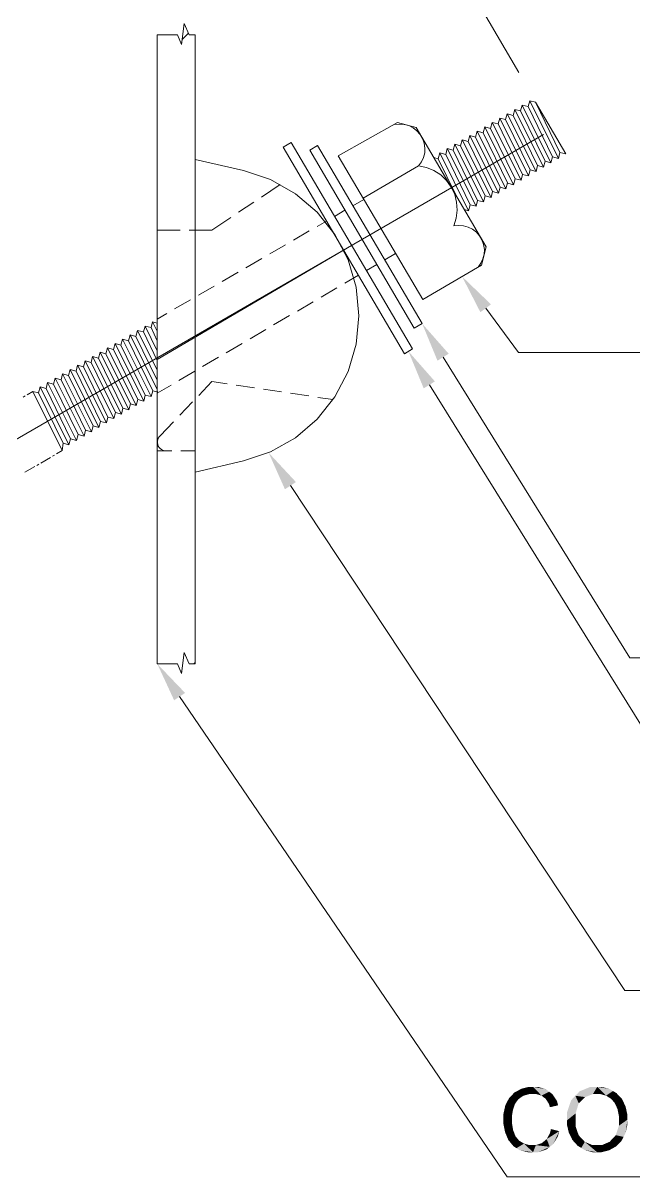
# Model space of a CAD drawing. Header units: millimetres. Extents: x 2 to 579, y 1 to 405.
# Drawn here: x 245.09 to 253.43, y 116.63 to 132.38 of the extents above; entities that cross this region are included whole.
import ezdxf

# ---------------------------------------------------------------- set-up
doc = ezdxf.new("R2010")
doc.units = ezdxf.units.MM
doc.linetypes.add('XKITLINE00', pattern=[0])
doc.layers.add('LinkedObject', color=7, linetype='Continuous', lineweight=0)

# ---------------------------------------------------------------- blocks, each defined once
blk = doc.blocks.new('*A4')
at = {"layer": 'LinkedObject'}
for color, points in [(6, [(251.478, 128.539), (251.333, 128.432), (251.083, 128.919)]), (6, [(250.9, 127.865), (250.747, 127.77), (250.538, 128.276)]), (6, [(250.712, 127.487), (250.559, 127.392), (250.35, 127.898)]), (6, [(248.814, 126.113), (248.664, 126.014), (248.441, 126.514)]), (6, [(247.3, 123.234), (247.151, 123.133), (246.921, 123.63)]), (7, [(251.997, 117.855), (252.002, 117.757), (251.892, 117.829)]), (7, [(252.054, 117.855), (252.002, 117.757), (251.997, 117.855)]), (7, [(252.002, 117.757), (252.054, 117.855), (252.052, 117.757)]), (7, [(252.054, 117.855), (252.095, 117.757), (252.052, 117.757)]), (7, [(252.228, 117.822), (252.054, 117.855), (252.119, 117.855)]), (7, [(252.272, 117.789), (252.054, 117.855), (252.228, 117.822)]), (7, [(252.167, 117.736), (252.054, 117.855), (252.272, 117.789)]), (7, [(252.095, 117.757), (252.054, 117.855), (252.167, 117.736)]), (7, [(252.837, 117.855), (252.631, 117.733), (252.688, 117.794)]), (7, [(252.929, 117.855), (252.631, 117.733), (252.837, 117.855)]), (7, [(252.869, 117.756), (252.631, 117.733), (252.929, 117.855)]), (7, [(252.869, 117.756), (252.929, 117.855), (252.929, 117.756)]), (7, [(252.929, 117.855), (252.972, 117.756), (252.929, 117.756)]), (7, [(253.096, 117.826), (252.929, 117.855), (252.988, 117.855)]), (7, [(253.144, 117.798), (252.929, 117.855), (253.096, 117.826)]), (7, [(253.049, 117.735), (252.929, 117.855), (253.144, 117.798)]), (7, [(252.972, 117.756), (252.929, 117.855), (253.049, 117.735)]), (7, [(251.724, 117.7), (251.852, 117.686), (251.698, 117.65)]), (7, [(251.797, 117.777), (251.852, 117.686), (251.724, 117.7)]), (7, [(251.845, 117.803), (251.852, 117.686), (251.797, 117.777)]), (7, [(251.892, 117.829), (252.002, 117.757), (251.845, 117.803)]), (7, [(251.845, 117.803), (252.002, 117.757), (251.919, 117.733)]), (7, [(251.852, 117.686), (251.845, 117.803), (251.885, 117.71)]), (7, [(251.885, 117.71), (251.845, 117.803), (251.919, 117.733)]), (7, [(252.167, 117.736), (252.272, 117.789), (252.195, 117.714)]), (7, [(252.272, 117.789), (252.224, 117.693), (252.195, 117.714)]), (7, [(252.224, 117.693), (252.272, 117.789), (252.268, 117.624)]), (7, [(252.268, 117.624), (252.272, 117.789), (252.395, 117.603)]), (7, [(252.378, 117.663), (252.272, 117.789), (252.316, 117.756)]), (7, [(252.395, 117.603), (252.272, 117.789), (252.378, 117.663)]), (7, [(252.631, 117.733), (252.515, 117.397), (252.573, 117.673)]), (7, [(252.676, 117.631), (252.515, 117.397), (252.631, 117.733)]), (7, [(252.764, 117.715), (252.631, 117.733), (252.869, 117.756)]), (7, [(252.631, 117.733), (252.764, 117.715), (252.72, 117.673)]), (7, [(252.676, 117.631), (252.631, 117.733), (252.72, 117.673)]), (7, [(253.049, 117.735), (253.144, 117.798), (253.083, 117.713)]), (7, [(253.144, 117.798), (253.118, 117.692), (253.083, 117.713)]), (7, [(253.118, 117.692), (253.144, 117.798), (253.17, 117.631)]), (7, [(253.266, 117.69), (253.144, 117.798), (253.192, 117.769)]), (7, [(253.291, 117.639), (253.144, 117.798), (253.266, 117.69)]), (7, [(253.17, 117.631), (253.144, 117.798), (253.291, 117.639)]), (7, [(251.778, 117.541), (251.647, 117.482), (251.673, 117.6)]), (7, [(251.764, 117.458), (251.647, 117.482), (251.778, 117.541)]), (7, [(251.791, 117.581), (251.673, 117.6), (251.698, 117.65)]), (7, [(251.778, 117.541), (251.673, 117.6), (251.791, 117.581)]), (7, [(251.698, 117.65), (251.852, 117.686), (251.805, 117.622)]), (7, [(251.791, 117.581), (251.698, 117.65), (251.805, 117.622)]), (7, [(252.268, 117.624), (252.395, 117.603), (252.283, 117.577)]), (7, [(252.573, 117.673), (252.515, 117.397), (252.515, 117.504)]), (7, [(252.633, 117.492), (252.515, 117.397), (252.676, 117.631)]), (7, [(253.17, 117.631), (253.291, 117.639), (253.188, 117.591)]), (7, [(253.291, 117.639), (253.206, 117.552), (253.188, 117.591)]), (7, [(253.206, 117.552), (253.291, 117.639), (253.224, 117.46)]), (7, [(253.224, 117.46), (253.291, 117.639), (253.341, 117.472)]), (7, [(253.341, 117.472), (253.291, 117.639), (253.316, 117.587)]), (7, [(251.647, 117.482), (251.764, 117.458), (251.647, 117.415)]), (7, [(251.647, 117.415), (251.764, 117.458), (251.764, 117.415)]), (7, [(251.764, 117.415), (251.647, 117.353), (251.647, 117.415)]), (7, [(251.764, 117.36), (251.647, 117.353), (251.764, 117.415)]), (7, [(252.515, 117.397), (252.633, 117.492), (252.633, 117.395)]), (7, [(252.515, 117.397), (252.633, 117.317), (252.515, 117.34)]), (7, [(252.633, 117.317), (252.515, 117.397), (252.633, 117.395)]), (7, [(253.182, 117.195), (253.341, 117.407), (253.288, 117.172)]), (7, [(253.224, 117.324), (253.341, 117.407), (253.182, 117.195)]), (7, [(253.224, 117.407), (253.341, 117.472), (253.341, 117.407)]), (7, [(253.224, 117.46), (253.341, 117.472), (253.224, 117.407)]), (7, [(253.341, 117.407), (253.224, 117.324), (253.224, 117.407)]), (7, [(253.288, 117.172), (253.341, 117.407), (253.315, 117.224)]), (7, [(253.315, 117.224), (253.341, 117.407), (253.341, 117.341)]), (7, [(251.764, 117.36), (251.692, 117.183), (251.647, 117.353)]), (7, [(251.647, 117.353), (251.692, 117.183), (251.67, 117.237)]), (7, [(251.78, 117.264), (251.692, 117.183), (251.764, 117.36)]), (7, [(251.692, 117.183), (251.78, 117.264), (251.796, 117.223)]), (7, [(251.812, 117.182), (251.692, 117.183), (251.796, 117.223)]), (7, [(252.239, 117.142), (252.41, 117.25), (252.28, 117.036)]), (7, [(252.284, 117.225), (252.41, 117.25), (252.239, 117.142)]), (7, [(252.28, 117.036), (252.41, 117.25), (252.327, 117.073)]), (7, [(252.41, 117.25), (252.284, 117.225), (252.296, 117.279)]), (7, [(252.327, 117.073), (252.41, 117.25), (252.392, 117.18)]), (7, [(252.515, 117.34), (252.633, 117.317), (252.54, 117.232)]), (7, [(252.54, 117.232), (252.633, 117.317), (252.565, 117.181)]), (7, [(252.565, 117.181), (252.633, 117.317), (252.675, 117.194)]), (7, [(251.692, 117.183), (251.825, 117.018), (251.715, 117.129)]), (7, [(251.812, 117.182), (251.825, 117.018), (251.692, 117.183)]), (7, [(251.715, 117.129), (251.825, 117.018), (251.782, 117.047)]), (7, [(251.862, 117.12), (251.825, 117.018), (251.812, 117.182)]), (7, [(251.825, 117.018), (251.862, 117.12), (251.896, 117.1)]), (7, [(251.93, 117.08), (251.825, 117.018), (251.896, 117.1)]), (7, [(251.93, 117.08), (252.052, 116.962), (251.825, 117.018)]), (7, [(252.003, 117.059), (252.052, 116.962), (251.93, 117.08)]), (7, [(252.052, 116.962), (252.003, 117.059), (252.043, 117.059)]), (7, [(252.091, 117.059), (252.052, 116.962), (252.043, 117.059)]), (7, [(252.091, 117.059), (252.28, 117.036), (252.052, 116.962)]), (7, [(252.172, 117.087), (252.28, 117.036), (252.091, 117.059)]), (7, [(252.28, 117.036), (252.172, 117.087), (252.206, 117.115)]), (7, [(252.239, 117.142), (252.28, 117.036), (252.206, 117.115)]), (7, [(252.675, 117.194), (252.662, 117.05), (252.565, 117.181)]), (7, [(252.565, 117.181), (252.662, 117.05), (252.589, 117.13)]), (7, [(252.717, 117.149), (252.662, 117.05), (252.675, 117.194)]), (7, [(252.662, 117.05), (252.717, 117.149), (252.71, 117.021)]), (7, [(252.71, 117.021), (252.717, 117.149), (252.759, 117.104)]), (7, [(252.759, 117.104), (252.928, 116.962), (252.71, 117.021)]), (7, [(252.864, 117.059), (252.928, 116.962), (252.759, 117.104)]), (7, [(252.928, 116.962), (252.864, 117.059), (252.927, 117.059)]), (7, [(252.992, 117.059), (252.928, 116.962), (252.927, 117.059)]), (7, [(252.928, 116.962), (252.992, 117.059), (252.984, 116.962)]), (7, [(252.984, 116.962), (252.992, 117.059), (253.089, 116.988)]), (7, [(253.138, 117.015), (252.992, 117.059), (253.098, 117.105)]), (7, [(253.089, 116.988), (252.992, 117.059), (253.138, 117.015)]), (7, [(253.14, 117.15), (253.186, 117.042), (253.098, 117.105)]), (7, [(253.098, 117.105), (253.186, 117.042), (253.138, 117.015)]), (7, [(253.288, 117.172), (253.14, 117.15), (253.182, 117.195)]), (7, [(253.262, 117.12), (253.14, 117.15), (253.288, 117.172)]), (7, [(253.186, 117.042), (253.14, 117.15), (253.262, 117.12)]), (7, [(251.825, 117.018), (252.052, 116.962), (251.869, 116.99)]), (7, [(251.869, 116.99), (252.052, 116.962), (251.983, 116.962)]), (7, [(252.052, 116.962), (252.28, 117.036), (252.12, 116.962)]), (7, [(252.12, 116.962), (252.28, 117.036), (252.234, 116.999)]), (7, [(252.71, 117.021), (252.928, 116.962), (252.758, 116.991)]), (7, [(252.758, 116.991), (252.928, 116.962), (252.867, 116.962)])]:
    blk.add_hatch(color=color, dxfattribs=at).paths.add_polyline_path(points, flags=17)
at = {"layer": 'LinkedObject', "color": 6, "linetype": 'XKITLINE00', "lineweight": 0}
for p, q in [((251.856, 131.703), (247.5, 139.24)), ((237.374, 122.294), (252.196, 130.86)), ((251.406, 128.485), (251.853, 127.884)), ((250.823, 127.818), (253.376, 123.714)), ((251.853, 127.884), (260.389, 127.884)), ((250.636, 127.439), (254.246, 121.635)), ((248.739, 126.064), (253.305, 119.17)), ((253.376, 123.714), (263.179, 123.714)), ((247.226, 123.184), (251.7, 116.625)), ((253.305, 119.17), (265.802, 119.17)), ((251.7, 116.625), (266.214, 116.625))]:
    blk.add_line(p, q, dxfattribs=at)
at = {"layer": 'LinkedObject', "color": 7, "linetype": 'XKITLINE00', "lineweight": 0}
for p, q in [((247.286, 132.375), (247.252, 132.088)), ((247.356, 132.219), (247.286, 132.375)), ((246.921, 123.63), (246.921, 132.219)), ((246.921, 132.219), (247.195, 132.219)), ((247.252, 132.088), (247.195, 132.219)), ((247.345, 132.242), (247.26, 132.157)), ((247.356, 132.219), (247.439, 132.219)), ((247.439, 132.219), (247.439, 123.63)), ((252.307, 130.924), (252.307, 130.924)), ((247.439, 130.517), (248.097, 130.366)), ((248.467, 130.242), (248.097, 130.366)), ((248.806, 130.05), (248.467, 130.242)), ((249.103, 129.797), (248.806, 130.05)), ((249.346, 129.492), (249.103, 129.797)), ((249.526, 129.146), (249.346, 129.492)), ((249.637, 128.772), (249.526, 129.146)), ((249.674, 128.384), (249.637, 128.772)), ((249.637, 127.995), (249.674, 128.384)), ((249.526, 127.621), (249.637, 127.995)), ((249.346, 127.276), (249.526, 127.621)), ((249.103, 126.97), (249.346, 127.276)), ((248.806, 126.717), (249.103, 126.97)), ((248.467, 126.525), (248.806, 126.717)), ((248.097, 126.401), (248.467, 126.525)), ((247.439, 126.25), (248.097, 126.401))]:
    blk.add_line(p, q, dxfattribs=at)
at = {"layer": 'LinkedObject', "color": 1, "linetype": 'XKITLINE00', "lineweight": 0}
for p, q in [((251.883, 131.18), (251.904, 131.26)), ((251.904, 131.26), (251.985, 131.239)), ((252.297, 130.472), (251.904, 131.26)), ((251.985, 131.239), (252.006, 131.319)), ((251.985, 131.239), (252.318, 130.553)), ((252.006, 131.319), (252.087, 131.298)), ((252.399, 130.532), (252.006, 131.319)), ((252.087, 131.298), (252.42, 130.613)), ((252.087, 131.298), (252.499, 130.596)), ((251.575, 131.002), (251.597, 131.082)), ((251.991, 130.293), (251.597, 131.082)), ((251.597, 131.082), (251.678, 131.061)), ((251.678, 131.061), (251.699, 131.142)), ((252.093, 130.353), (251.699, 131.142)), ((251.699, 131.142), (251.78, 131.12)), ((251.78, 131.12), (251.802, 131.201)), ((251.78, 131.12), (252.114, 130.434)), ((251.802, 131.201), (251.883, 131.18)), ((252.195, 130.413), (251.802, 131.201)), ((251.883, 131.18), (252.216, 130.494)), ((251.371, 130.883), (251.392, 130.964)), ((251.392, 130.964), (251.473, 130.942)), ((251.787, 130.173), (251.392, 130.964)), ((251.473, 130.942), (251.494, 131.023)), ((251.473, 130.942), (251.808, 130.254)), ((251.889, 130.233), (251.494, 131.023)), ((251.494, 131.023), (251.575, 131.002)), ((251.575, 131.002), (251.91, 130.314)), ((251.678, 131.061), (252.012, 130.374)), ((251.063, 130.705), (251.085, 130.786)), ((251.478, 129.998), (251.085, 130.786)), ((251.085, 130.786), (251.166, 130.765)), ((251.166, 130.765), (251.187, 130.845)), ((251.166, 130.765), (251.499, 130.079)), ((251.58, 130.058), (251.187, 130.845)), ((251.187, 130.845), (251.268, 130.824)), ((251.268, 130.824), (251.29, 130.905)), ((251.268, 130.824), (251.601, 130.139)), ((251.682, 130.117), (251.29, 130.905)), ((251.29, 130.905), (251.371, 130.883)), ((251.371, 130.883), (251.703, 130.198)), ((248.642, 130.686), (248.747, 130.747)), ((250.295, 127.865), (248.642, 130.686)), ((248.747, 130.747), (250.406, 127.931)), ((250.756, 130.528), (250.778, 130.608)), ((251.172, 129.818), (250.778, 130.608)), ((250.778, 130.608), (250.859, 130.587)), ((250.859, 130.587), (250.88, 130.667)), ((251.274, 129.878), (250.88, 130.667)), ((250.88, 130.667), (250.961, 130.646)), ((250.961, 130.646), (250.982, 130.727)), ((250.961, 130.646), (251.295, 129.959)), ((251.376, 129.938), (250.982, 130.727)), ((250.982, 130.727), (251.063, 130.705)), ((251.063, 130.705), (251.397, 130.019)), ((252.399, 130.532), (252.42, 130.613)), ((252.499, 130.596), (252.42, 130.613)), ((250.698, 130.543), (250.756, 130.528)), ((250.756, 130.528), (250.996, 130.034)), ((250.859, 130.587), (251.193, 129.899)), ((252.195, 130.413), (252.216, 130.494)), ((252.216, 130.494), (252.297, 130.472)), ((252.297, 130.472), (252.318, 130.553)), ((252.318, 130.553), (252.399, 130.532)), ((251.889, 130.233), (251.91, 130.314)), ((251.91, 130.314), (251.991, 130.293)), ((251.991, 130.293), (252.012, 130.374)), ((252.012, 130.374), (252.093, 130.353)), ((252.093, 130.353), (252.114, 130.434)), ((252.114, 130.434), (252.195, 130.413)), ((248.601, 130.176), (248.342, 130.004)), ((251.58, 130.058), (251.601, 130.139)), ((251.601, 130.139), (251.682, 130.117)), ((251.682, 130.117), (251.703, 130.198)), ((251.706, 130.195), (251.787, 130.173)), ((251.787, 130.173), (251.808, 130.254)), ((251.808, 130.254), (251.889, 130.233)), ((251.376, 129.938), (251.397, 130.019)), ((251.397, 130.019), (251.478, 129.998)), ((251.478, 129.998), (251.499, 130.079)), ((251.499, 130.079), (251.58, 130.058)), ((248.238, 129.935), (248.03, 129.796)), ((251.114, 129.833), (251.172, 129.818)), ((251.172, 129.818), (251.193, 129.899)), ((251.193, 129.899), (251.274, 129.878)), ((251.274, 129.878), (251.295, 129.959)), ((251.295, 129.959), (251.376, 129.938)), ((247.926, 129.727), (247.667, 129.554)), ((247.232, 129.554), (246.921, 129.554)), ((247.667, 129.554), (247.357, 129.554)), ((246.835, 128.221), (246.856, 128.301)), ((246.856, 128.301), (246.921, 128.284)), ((246.921, 128.171), (246.856, 128.301)), ((246.528, 128.043), (246.549, 128.124)), ((246.549, 128.124), (246.63, 128.102)), ((246.921, 127.378), (246.549, 128.124)), ((246.63, 128.102), (246.651, 128.183)), ((246.63, 128.102), (246.921, 127.503)), ((246.651, 128.183), (246.732, 128.162)), ((246.921, 127.642), (246.651, 128.183)), ((246.732, 128.162), (246.754, 128.242)), ((246.732, 128.162), (246.921, 127.773)), ((246.754, 128.242), (246.835, 128.221)), ((246.921, 127.906), (246.754, 128.242)), ((246.835, 128.221), (246.921, 128.043)), ((246.22, 127.865), (246.242, 127.946)), ((246.242, 127.946), (246.323, 127.924)), ((246.634, 127.159), (246.242, 127.946)), ((246.323, 127.924), (246.344, 128.005)), ((246.344, 128.005), (246.425, 127.984)), ((246.736, 127.219), (246.344, 128.005)), ((246.425, 127.984), (246.446, 128.064)), ((246.425, 127.984), (246.757, 127.3)), ((246.446, 128.064), (246.528, 128.043)), ((246.838, 127.279), (246.446, 128.064)), ((246.528, 128.043), (246.859, 127.36)), ((250.295, 127.865), (250.406, 127.931)), ((246.016, 127.747), (246.037, 127.827)), ((246.037, 127.827), (246.118, 127.806)), ((246.43, 127.04), (246.037, 127.827)), ((246.118, 127.806), (246.139, 127.887)), ((246.118, 127.806), (246.451, 127.121)), ((246.139, 127.887), (246.22, 127.865)), ((246.532, 127.099), (246.139, 127.887)), ((246.22, 127.865), (246.553, 127.18)), ((246.323, 127.924), (246.655, 127.24)), ((245.708, 127.569), (245.73, 127.649)), ((245.73, 127.649), (245.811, 127.628)), ((246.124, 126.86), (245.73, 127.649)), ((245.811, 127.628), (245.832, 127.709)), ((245.811, 127.628), (246.145, 126.941)), ((245.832, 127.709), (245.913, 127.687)), ((246.226, 126.92), (245.832, 127.709)), ((245.913, 127.687), (245.935, 127.768)), ((245.913, 127.687), (246.247, 127.001)), ((245.935, 127.768), (246.016, 127.747)), ((246.328, 126.98), (245.935, 127.768)), ((246.016, 127.747), (246.349, 127.061)), ((245.401, 127.391), (245.423, 127.472)), ((245.423, 127.472), (245.504, 127.45)), ((245.817, 126.681), (245.423, 127.472)), ((245.504, 127.45), (245.525, 127.531)), ((245.525, 127.531), (245.606, 127.51)), ((245.92, 126.741), (245.525, 127.531)), ((245.606, 127.51), (245.627, 127.59)), ((245.606, 127.51), (245.941, 126.821)), ((245.627, 127.59), (245.708, 127.569)), ((246.022, 126.8), (245.627, 127.59)), ((245.708, 127.569), (246.043, 126.881)), ((247.487, 127.296), (247.667, 127.486)), ((247.876, 127.454), (247.667, 127.486)), ((245.22, 127.348), (245.299, 127.332)), ((245.624, 126.542), (245.22, 127.348)), ((245.299, 127.332), (245.32, 127.412)), ((245.299, 127.332), (245.634, 126.642)), ((245.32, 127.412), (245.401, 127.391)), ((245.715, 126.621), (245.32, 127.412)), ((245.401, 127.391), (245.737, 126.702)), ((245.504, 127.45), (245.839, 126.762)), ((246.736, 127.219), (246.757, 127.3)), ((246.757, 127.3), (246.838, 127.279)), ((246.838, 127.279), (246.859, 127.36)), ((246.859, 127.36), (246.921, 127.344)), ((246.926, 127.346), (246.921, 127.341)), ((248.247, 127.399), (248, 127.436)), ((248.618, 127.343), (248.37, 127.38)), ((248.989, 127.288), (248.741, 127.325)), ((246.532, 127.099), (246.553, 127.18)), ((246.553, 127.18), (246.634, 127.159)), ((246.634, 127.159), (246.655, 127.24)), ((246.655, 127.24), (246.736, 127.219)), ((247.228, 127.025), (247.4, 127.206)), ((249.321, 127.238), (249.112, 127.269)), ((246.226, 126.92), (246.247, 127.001)), ((246.247, 127.001), (246.328, 126.98)), ((246.328, 126.98), (246.349, 127.061)), ((246.349, 127.061), (246.43, 127.04)), ((246.43, 127.04), (246.451, 127.121)), ((246.451, 127.121), (246.532, 127.099)), ((246.022, 126.8), (246.043, 126.881)), ((246.043, 126.881), (246.124, 126.86)), ((246.124, 126.86), (246.145, 126.941)), ((246.145, 126.941), (246.226, 126.92)), ((246.961, 126.746), (247.142, 126.935)), ((245.715, 126.621), (245.737, 126.702)), ((245.737, 126.702), (245.817, 126.681)), ((245.817, 126.681), (245.839, 126.762)), ((245.839, 126.762), (245.92, 126.741)), ((245.92, 126.741), (245.941, 126.821)), ((245.941, 126.821), (246.022, 126.8)), ((246.926, 126.691), (246.922, 126.669)), ((246.922, 126.669), (246.922, 126.647)), ((246.934, 126.711), (246.926, 126.691)), ((246.946, 126.729), (246.934, 126.711)), ((246.961, 126.746), (246.946, 126.729)), ((245.624, 126.542), (245.634, 126.642)), ((245.634, 126.642), (245.715, 126.621)), ((247.118, 126.539), (246.921, 126.539)), ((246.922, 126.647), (246.926, 126.625)), ((246.926, 126.625), (246.933, 126.605)), ((246.933, 126.605), (246.945, 126.586)), ((246.945, 126.586), (246.96, 126.57)), ((246.96, 126.57), (246.977, 126.557)), ((246.977, 126.557), (246.997, 126.547)), ((246.997, 126.547), (247.018, 126.541)), ((247.018, 126.541), (247.04, 126.539)), ((247.439, 126.539), (247.243, 126.539))]:
    blk.add_line(p, q, dxfattribs=at)
at = {"layer": 'LinkedObject', "color": 3, "linetype": 'XKITLINE00', "lineweight": 0}
for p, q in [((250.201, 131.022), (249.393, 130.565)), ((250.225, 131.001), (250.16, 130.994)), ((250.457, 130.955), (250.201, 131.022)), ((250.291, 130.996), (250.225, 131.001)), ((250.355, 130.979), (250.291, 130.996)), ((250.415, 130.949), (250.355, 130.979)), ((250.467, 130.909), (250.415, 130.949)), ((251.412, 129.324), (250.457, 130.955)), ((250.511, 130.859), (250.467, 130.909)), ((250.544, 130.802), (250.511, 130.859)), ((250.566, 130.74), (250.544, 130.802)), ((250.557, 130.544), (250.573, 130.608)), ((250.576, 130.674), (250.566, 130.74)), ((250.573, 130.608), (250.576, 130.674)), ((249.393, 130.565), (250.547, 128.605)), ((250.49, 130.43), (250.529, 130.484)), ((250.529, 130.484), (250.557, 130.544)), ((250.49, 130.43), (249.733, 129.988)), ((250.598, 130.408), (250.49, 130.43)), ((250.699, 130.366), (250.598, 130.408)), ((250.792, 130.306), (250.699, 130.366)), ((250.871, 130.23), (250.792, 130.306)), ((250.935, 130.14), (250.871, 130.23)), ((250.982, 130.04), (250.935, 130.14)), ((251.009, 129.934), (250.982, 130.04)), ((251.004, 129.715), (251.017, 129.824)), ((251.017, 129.824), (251.009, 129.934)), ((250.971, 129.61), (251.004, 129.715)), ((251.036, 129.618), (250.971, 129.61)), ((251.102, 129.612), (251.036, 129.618)), ((251.166, 129.595), (251.102, 129.612)), ((251.226, 129.565), (251.166, 129.595)), ((251.278, 129.525), (251.226, 129.565)), ((251.322, 129.475), (251.278, 129.525)), ((251.355, 129.418), (251.322, 129.475)), ((251.377, 129.356), (251.355, 129.418)), ((251.387, 129.29), (251.377, 129.356)), ((251.412, 129.324), (251.347, 129.073)), ((251.368, 129.16), (251.384, 129.224)), ((251.384, 129.224), (251.387, 129.29)), ((251.347, 129.073), (250.547, 128.605)), ((251.301, 129.046), (251.34, 129.1)), ((251.34, 129.1), (251.368, 129.16))]:
    blk.add_line(p, q, dxfattribs=at)
at = {"layer": 'LinkedObject', "color": 2, "linetype": 'XKITLINE00', "lineweight": 0}
for p, q in [((249.002, 130.644), (249.108, 130.706)), ((250.428, 128.212), (249.002, 130.644)), ((249.108, 130.706), (250.538, 128.276)), ((250.428, 128.212), (250.538, 128.276))]:
    blk.add_line(p, q, dxfattribs=at)
at = {"layer": 'LinkedObject', "color": 4, "linetype": 'XKITLINE00', "lineweight": 0}
for p, q in [((249.484, 129.823), (249.341, 129.74)), ((249.742, 129.972), (249.591, 129.885)), ((249.233, 129.677), (249.105, 129.603)), ((248.997, 129.541), (248.78, 129.415)), ((248.672, 129.353), (248.456, 129.228)), ((246.921, 127.784), (249.573, 129.345)), ((250.026, 129.147), (250.176, 129.235)), ((248.348, 129.165), (248.131, 129.04)), ((249.776, 129), (249.917, 129.083)), ((248.023, 128.977), (247.807, 128.852)), ((249.481, 128.827), (249.667, 128.937)), ((247.699, 128.789), (247.482, 128.664)), ((249.157, 128.638), (249.373, 128.764)), ((247.374, 128.601), (247.158, 128.476)), ((248.834, 128.448), (249.049, 128.575)), ((247.05, 128.413), (246.921, 128.339)), ((248.51, 128.259), (248.726, 128.385)), ((248.187, 128.069), (248.402, 128.195)), ((247.863, 127.879), (248.079, 128.006)), ((247.539, 127.69), (247.755, 127.816)), ((247.216, 127.5), (247.432, 127.627)), ((246.921, 127.328), (247.108, 127.437))]:
    blk.add_line(p, q, dxfattribs=at)
at = {"layer": 'LinkedObject', "color": 9, "linetype": 'XKITLINE00', "lineweight": 0}
for p, q in [((245.144, 127.304), (245.22, 127.348)), ((245.09, 127.273), (245.117, 127.288)), ((245.546, 126.497), (245.624, 126.542)), ((245.275, 126.34), (245.302, 126.356)), ((245.329, 126.372), (245.464, 126.45)), ((245.492, 126.465), (245.519, 126.481)), ((245.113, 126.246), (245.248, 126.325)), ((247.286, 123.786), (247.252, 123.499)), ((247.356, 123.63), (247.286, 123.786)), ((247.195, 123.63), (246.921, 123.63)), ((247.252, 123.499), (247.195, 123.63)), ((247.439, 123.63), (247.356, 123.63)), ((247.439, 123.647), (247.422, 123.63))]:
    blk.add_line(p, q, dxfattribs=at)

msp = doc.modelspace()

# ---------------------------------------------------------------- block references
at = {"lineweight": 0}
msp.add_blockref('*A4', (0, 0), dxfattribs=at)

doc.saveas('drawing.dxf')
